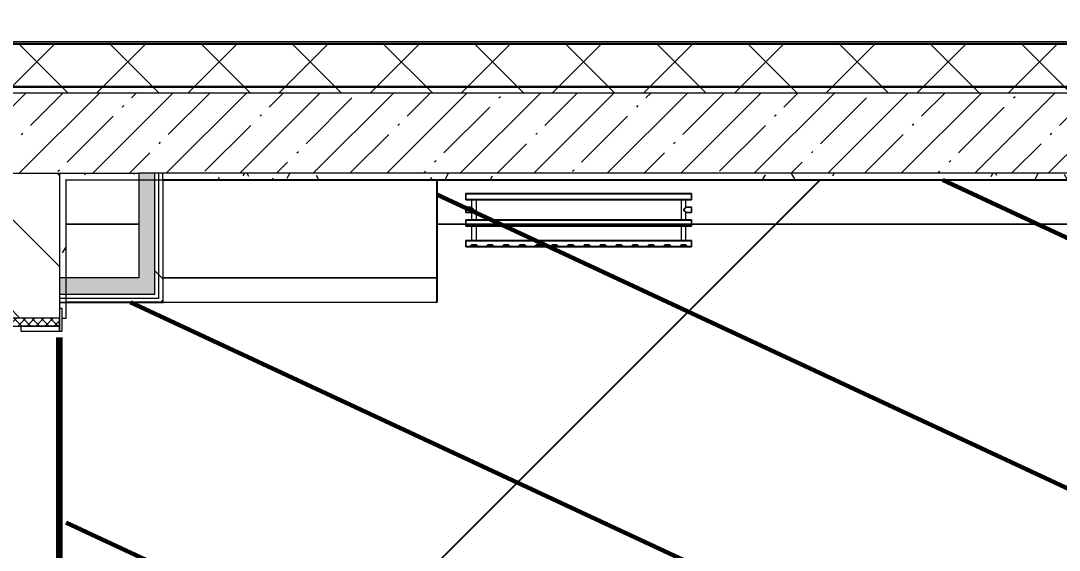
# Model space of a CAD drawing. Header units: millimetres. Extents: x -164500 to 426394, y -23753 to 102118.
# Drawn here: x 270062 to 273285, y 19978 to 21623 of the extents above; entities that cross this region are included whole.
import ezdxf
from ezdxf import colors
from ezdxf.entities.mleader import LeaderData, LeaderLine
from ezdxf.math import Vec2, Vec3

# ---------------------------------------------------------------- set-up
doc = ezdxf.new("R2010")
doc.units = ezdxf.units.MM
for name, color, linetype, lineweight in [('0) шлифовка', 5, 'Continuous', 60), ('284 стык. профилей', 1, 'Continuous', 120), ('5.3) Линолем обрезка', 100, 'Continuous', 30), ('9.1) Рулон', 30, 'Continuous', 30), ('A-DOOR-2', 7, 'Continuous', 5), ('A-FLOR', 7, 'Continuous', 9), ('A-WALL', 7, 'Continuous', 5), ('I-WALL', 7, 'Continuous', 5)]:
    doc.layers.add(name, color=color, linetype=linetype, lineweight=lineweight)
doc.layers.add('3.2.2) Нал-ой пол 4 вып', color=3, linetype='Continuous')
for name, color, linetype, lineweight, true_color in [('A-DOOR-FRAM-1', 7, 'Continuous', 5, 0xc0c0c0), ('A-WALL-1', 9, 'Continuous', 5, 0x808080), ('A-WALL-FNSH-1', 9, 'Continuous', 5, 0x808080), ('M-EQPM-1', 7, 'Continuous', 9, 0xb2b2b2)]:
    doc.layers.add(name, color=color, linetype=linetype, lineweight=lineweight, true_color=true_color)
doc.styles.get("Standard").update_dxf_attribs({"font": 'ГОСТ тип А.ttf'})
doc.styles.add('СПДС', font='ГОСТ тип А.ttf', dxfattribs={"width": 0.9})
doc.dimstyles.new('А3', dxfattribs={"dimtxt": 333, "dimasz": 222, "dimexe": 222, "dimexo": 111, "dimgap": 111, "dimtad": 1, "dimtoh": 1, "dimdec": 0, "dimrnd": 0.0015, "dimzin": 0, "dimdsep": 46, "dimtxsty": 'Standard', "dimblk": 'OBLIQUE', "dimcen": 0, "dimclrd": 7, "dimclre": 7, "dimclrt": 7, "dimadec": 0, "dimazin": 0, "dimtfac": 1, "dimtdec": 0, "dimtofl": 0, "dimtmove": 0, "dimatfit": 3, "dimfxl": 1, "dimtolj": 1, "dimtzin": 0, "dimarcsym": 0})
pattern_1 = [(0, (148772.123, -0.94), (243.84, 60.96), [20.117, -162.763, 20.117, -162.763, -975.36]), (0, (148772.123, -0.94), (243.84, 60.96), [-365.76, 20.117, -345.643, 20.117, -162.763, -426.72]), (0, (148772.123, -0.94), (243.84, 60.96), [-914.4, 20.117, -101.803, 20.117, -284.683]), (120, (148863.563, 29.54), (-174.71291, 180.691634), [20.117, -162.763, 20.117, -162.763, -975.36]), (120, (148863.563, 29.54), (-174.71291, 180.691634), [-365.76, 20.117, -345.643, 20.117, -162.763, -426.72]), (120, (148863.563, 29.54), (-174.71291, 180.691634), [-914.4, 20.117, -101.803, 20.117, -284.683]), (240, (148894.043, 151.46), (-69.12709, -241.651634), [20.117, -162.763, 20.117, -162.763, -975.36]), (240, (148894.043, 151.46), (-69.12709, -241.651634), [-365.76, 20.117, -345.643, 20.117, -162.763, -426.72]), (240, (148894.043, 151.46), (-69.12709, -241.651634), [-914.4, 20.117, -101.803, 20.117, -284.683])]
pattern_2 = [(45, (148772.12, -0.94), (-212.132, 212.132), []), (135, (148772.12, -0.94), (-212.132, -212.132), [])]

# ---------------------------------------------------------------- blocks, each defined once
blk = doc.blocks.new('radiator_prado_classic_z_tip_30_po exemplyaru - Classic Z Тип 30-300-V508-Объем проектирования 2 этажа')
at = {"layer": 'M-EQPM-1'}
for p, q in [((0, 228), (0, 210)), ((700, 228), (0, 228)), ((0, 210), (0, 228)), ((0, 228), (12.5, 228)), ((12.5, 228), (37.5, 228)), ((37.5, 228), (12.5, 228)), ((12.5, 228), (37.5, 228)), ((12.5, 228), (17.5, 223)), ((12.5, 228), (17.5, 223)), ((32.5, 223), (37.5, 228)), ((37.5, 228), (32.5, 223)), ((37.5, 228), (62.5, 228)), ((62.5, 228), (87.5, 228)), ((87.5, 228), (62.5, 228)), ((62.5, 228), (87.5, 228)), ((62.5, 228), (67.5, 223)), ((62.5, 228), (67.5, 223)), ((82.5, 223), (87.5, 228)), ((87.5, 228), (82.5, 223)), ((87.5, 228), (112.5, 228)), ((112.5, 228), (137.5, 228)), ((137.5, 228), (112.5, 228)), ((112.5, 228), (137.5, 228)), ((112.5, 228), (117.5, 223)), ((112.5, 228), (117.5, 223)), ((132.5, 223), (137.5, 228)), ((137.5, 228), (132.5, 223)), ((137.5, 228), (162.5, 228)), ((162.5, 228), (187.5, 228)), ((187.5, 228), (162.5, 228)), ((162.5, 228), (187.5, 228)), ((162.5, 228), (167.5, 223)), ((162.5, 228), (167.5, 223)), ((182.5, 223), (187.5, 228)), ((187.5, 228), (182.5, 223)), ((187.5, 228), (212.5, 228)), ((212.5, 228), (237.5, 228)), ((237.5, 228), (212.5, 228)), ((212.5, 228), (237.5, 228)), ((212.5, 228), (217.5, 223)), ((212.5, 228), (217.5, 223)), ((232.5, 223), (237.5, 228)), ((237.5, 228), (232.5, 223)), ((237.5, 228), (262.5, 228)), ((262.5, 228), (287.5, 228)), ((287.5, 228), (262.5, 228)), ((262.5, 228), (287.5, 228)), ((262.5, 228), (267.5, 223)), ((262.5, 228), (267.5, 223)), ((282.5, 223), (287.5, 228)), ((287.5, 228), (282.5, 223)), ((287.5, 228), (312.5, 228)), ((312.5, 228), (337.5, 228)), ((337.5, 228), (312.5, 228)), ((312.5, 228), (337.5, 228)), ((312.5, 228), (317.5, 223)), ((312.5, 228), (317.5, 223)), ((332.5, 223), (337.5, 228)), ((337.5, 228), (332.5, 223)), ((337.5, 228), (362.5, 228)), ((362.5, 228), (387.5, 228)), ((387.5, 228), (362.5, 228)), ((362.5, 228), (387.5, 228)), ((362.5, 228), (367.5, 223)), ((362.5, 228), (367.5, 223)), ((382.5, 223), (387.5, 228)), ((387.5, 228), (382.5, 223)), ((387.5, 228), (412.5, 228)), ((412.5, 228), (437.5, 228)), ((437.5, 228), (412.5, 228)), ((412.5, 228), (437.5, 228)), ((412.5, 228), (417.5, 223)), ((412.5, 228), (417.5, 223)), ((432.5, 223), (437.5, 228)), ((437.5, 228), (432.5, 223)), ((437.5, 228), (462.5, 228)), ((462.5, 228), (487.5, 228)), ((487.5, 228), (462.5, 228)), ((462.5, 228), (487.5, 228)), ((462.5, 228), (467.5, 223)), ((462.5, 228), (467.5, 223)), ((482.5, 223), (487.5, 228)), ((487.5, 228), (482.5, 223)), ((487.5, 228), (512.5, 228)), ((512.5, 228), (537.5, 228)), ((537.5, 228), (512.5, 228)), ((512.5, 228), (537.5, 228)), ((512.5, 228), (517.5, 223)), ((512.5, 228), (517.5, 223)), ((532.5, 223), (537.5, 228)), ((537.5, 228), (532.5, 223)), ((537.5, 228), (562.5, 228)), ((562.5, 228), (587.5, 228)), ((587.5, 228), (562.5, 228)), ((562.5, 228), (587.5, 228)), ((562.5, 228), (567.5, 223)), ((562.5, 228), (567.5, 223)), ((582.5, 223), (587.5, 228)), ((587.5, 228), (582.5, 223)), ((587.5, 228), (612.5, 228)), ((612.5, 228), (637.5, 228)), ((637.5, 228), (612.5, 228)), ((612.5, 228), (637.5, 228)), ((612.5, 228), (617.5, 223)), ((612.5, 228), (617.5, 223)), ((632.5, 223), (637.5, 228)), ((637.5, 228), (632.5, 223)), ((637.5, 228), (662.5, 228)), ((662.5, 228), (687.5, 228)), ((687.5, 228), (662.5, 228)), ((662.5, 228), (687.5, 228)), ((662.5, 228), (667.5, 223)), ((662.5, 228), (667.5, 223)), ((682.5, 223), (687.5, 228)), ((687.5, 228), (682.5, 223)), ((687.5, 228), (700, 228)), ((700, 210), (700, 228)), ((700, 228), (700, 210)), ((0, 210), (700, 210)), ((17.8, 210), (0, 210)), ((32.5, 223), (17.5, 223)), ((17.5, 223), (32.5, 223)), ((17.5, 210), (17.5, 164)), ((17.5, 210), (17.5, 164)), ((17.8, 210), (17.5, 210)), ((17.5, 210), (17.8, 210)), ((17.8, 210), (17.5, 210)), ((17.5, 210), (32.5, 210)), ((32.2, 210), (17.8, 210)), ((17.8, 210), (26.9, 210)), ((18.5, 210), (17.8, 210)), ((19.7, 210), (18.5, 210)), ((23.1, 210), (19.7, 210)), ((26.9, 210), (23.1, 210)), ((26.9, 210), (28.7, 210)), ((28.7, 210), (26.9, 210)), ((28.7, 210), (30.3, 210)), ((31.5, 210), (28.7, 210)), ((30.3, 210), (32.2, 210)), ((32.2, 210), (31.5, 210)), ((32.5, 210), (32.2, 210)), ((32.2, 210), (32.5, 210)), ((32.5, 210), (32.2, 210)), ((32.5, 164), (32.5, 210)), ((32.5, 164), (32.5, 210)), ((667.8, 210), (33.2, 210)), ((82.5, 223), (67.5, 223)), ((67.5, 223), (82.5, 223)), ((132.5, 223), (117.5, 223)), ((117.5, 223), (132.5, 223)), ((182.5, 223), (167.5, 223)), ((167.5, 223), (182.5, 223)), ((232.5, 223), (217.5, 223)), ((217.5, 223), (232.5, 223)), ((282.5, 223), (267.5, 223)), ((267.5, 223), (282.5, 223)), ((332.5, 223), (317.5, 223)), ((317.5, 223), (332.5, 223)), ((382.5, 223), (367.5, 223)), ((367.5, 223), (382.5, 223)), ((432.5, 223), (417.5, 223)), ((417.5, 223), (432.5, 223)), ((482.5, 223), (467.5, 223)), ((467.5, 223), (482.5, 223)), ((532.5, 223), (517.5, 223)), ((517.5, 223), (532.5, 223)), ((582.5, 223), (567.5, 223)), ((567.5, 223), (582.5, 223)), ((632.5, 223), (617.5, 223)), ((617.5, 223), (632.5, 223)), ((682.5, 223), (667.5, 223)), ((667.5, 223), (682.5, 223)), ((667.5, 210), (667.5, 164)), ((667.5, 210), (667.5, 164)), ((667.8, 210), (667.5, 210)), ((667.5, 210), (682.5, 210)), ((667.8, 210), (667.5, 210)), ((667.5, 210), (667.8, 210)), ((669.7, 210), (667.8, 210)), ((673.1, 210), (667.8, 210)), ((667.8, 210), (668.5, 210)), ((668.5, 210), (673.1, 210)), ((671.2, 210), (669.7, 210)), ((673.1, 210), (671.2, 210)), ((675, 210), (673.1, 210)), ((675, 210), (673.1, 210)), ((673.1, 210), (675, 210)), ((678.7, 210), (675, 210)), ((676.9, 210), (675, 210)), ((675, 210), (676.9, 210)), ((678.7, 210), (676.9, 210)), ((676.9, 210), (682.2, 210)), ((682.2, 210), (678.7, 210)), ((680.3, 210), (678.7, 210)), ((681.5, 210), (680.3, 210)), ((682.2, 210), (681.5, 210)), ((682.5, 210), (682.2, 210)), ((682.5, 210), (682.2, 210)), ((682.2, 210), (682.5, 210)), ((700, 210), (682.2, 210)), ((682.5, 164), (682.5, 210)), ((682.5, 164), (682.5, 210)), ((700, 164), (0, 164)), ((0, 164), (0, 146)), ((0, 146), (0, 164)), ((0, 164), (17.8, 164)), ((17.8, 164), (17.5, 164)), ((17.5, 164), (17.8, 164)), ((17.8, 164), (17.5, 164)), ((17.5, 164), (32.5, 164)), ((26.9, 164), (17.8, 164)), ((17.8, 164), (21.2, 164)), ((19.7, 164), (17.8, 164)), ((26.9, 164), (19.7, 164)), ((21.2, 164), (26.9, 164)), ((28.7, 164), (26.9, 164)), ((26.9, 164), (30.3, 164)), ((28.7, 164), (26.9, 164)), ((31.5, 164), (28.7, 164)), ((30.3, 164), (28.7, 164)), ((30.3, 164), (32.2, 164)), ((31.5, 164), (30.3, 164)), ((32.2, 164), (31.5, 164)), ((32.2, 164), (31.5, 164)), ((32.5, 164), (32.2, 164)), ((32.2, 164), (32.5, 164)), ((32.5, 164), (32.2, 164)), ((33.2, 164), (667.8, 164)), ((667.8, 164), (667.5, 164)), ((667.5, 164), (682.5, 164)), ((667.8, 164), (667.5, 164)), ((667.5, 164), (667.8, 164)), ((675, 164), (667.8, 164)), ((673.1, 164), (667.8, 164)), ((667.8, 164), (668.5, 164)), ((668.5, 164), (671.2, 164)), ((671.2, 164), (675, 164)), ((678.7, 164), (673.1, 164)), ((676.9, 164), (675, 164)), ((675, 164), (678.7, 164)), ((678.7, 164), (676.9, 164)), ((680.3, 164), (678.7, 164)), ((682.2, 164), (678.7, 164)), ((678.7, 164), (682.2, 164)), ((681.5, 164), (680.3, 164)), ((682.2, 164), (681.5, 164)), ((682.5, 164), (682.2, 164)), ((682.5, 164), (682.2, 164)), ((682.2, 164), (682.5, 164)), ((682.2, 164), (700, 164)), ((700, 146), (700, 164)), ((700, 164), (700, 146)), ((0, 146), (700, 146)), ((18.5, 146), (0, 146)), ((17.5, 146), (17.5, 121.5)), ((17.5, 146), (17.5, 121.5)), ((17.5, 146), (18.5, 146)), ((18.5, 146), (17.5, 146)), ((17.5, 146), (18.5, 146)), ((32.5, 146), (17.5, 146)), ((18.5, 146), (19.7, 146)), ((23.1, 146), (18.5, 146)), ((18.5, 146), (19.7, 146)), ((19.7, 146), (31.5, 146)), ((19.7, 146), (21.2, 146)), ((21.2, 146), (23.1, 146)), ((25, 146), (23.1, 146)), ((23.1, 146), (25, 146)), ((31.5, 146), (25, 146)), ((25, 146), (28.7, 146)), ((28.7, 146), (32.2, 146)), ((31.5, 146), (32.2, 146)), ((32.2, 146), (31.5, 146)), ((32.2, 146), (32.5, 146)), ((32.5, 146), (32.2, 146)), ((32.2, 146), (32.5, 146)), ((32.5, 82), (32.5, 146)), ((32.5, 82), (32.5, 146)), ((667.8, 146), (33.2, 146)), ((667.5, 146), (667.5, 82)), ((667.5, 146), (667.5, 82)), ((667.5, 146), (667.8, 146)), ((682.5, 146), (667.5, 146)), ((667.5, 146), (667.8, 146)), ((667.8, 146), (667.5, 146)), ((667.8, 146), (668.5, 146)), ((667.8, 146), (681.5, 146)), ((669.7, 146), (667.8, 146)), ((668.5, 146), (669.7, 146)), ((669.7, 146), (671.2, 146)), ((675, 146), (669.7, 146)), ((671.2, 146), (673.1, 146)), ((673.1, 146), (675, 146)), ((675, 146), (676.9, 146)), ((676.9, 146), (675, 146)), ((676.9, 146), (678.7, 146)), ((678.7, 146), (676.9, 146)), ((678.7, 146), (680.3, 146)), ((681.5, 146), (678.7, 146)), ((680.3, 146), (681.5, 146)), ((681.5, 146), (682.5, 146)), ((681.5, 146), (682.5, 146)), ((682.5, 146), (681.5, 146)), ((700, 146), (681.5, 146)), ((682.5, 121.5), (682.5, 146)), ((682.5, 121.5), (682.5, 146)), ((17.5, 121.5), (0, 121.5)), ((17.5, 121.5), (0, 121.5)), ((0, 121.5), (0, 120.5)), ((0, 106.5), (0, 121.5)), ((0, 120.5), (0, 107.5)), ((0, 120.5), (0, 119.3)), ((0, 114), (0, 120.5)), ((0, 120.5), (0, 120.5)), ((0, 119.3), (0, 117.8)), ((0, 117.8), (0, 114)), ((0, 114), (0, 110.3)), ((0, 107.5), (0, 114)), ((0, 110.3), (0, 108.7)), ((0, 108.7), (0, 107.5)), ((0, 107.5), (0, 106.5)), ((0, 107.5), (0, 107.5)), ((0, 106.5), (17.5, 106.5)), ((0, 106.5), (17.5, 106.5)), ((17.5, 106.5), (17.5, 82)), ((17.5, 106.5), (17.5, 82)), ((700, 121.5), (682.5, 121.5)), ((700, 121.5), (682.5, 121.5)), ((682.5, 82), (682.5, 106.5)), ((682.5, 106.5), (700, 106.5)), ((682.5, 82), (682.5, 106.5)), ((682.5, 106.5), (700, 106.5)), ((700, 121.5), (700, 106.5)), ((700, 120.5), (700, 121.5)), ((700, 121.5), (700, 120.5)), ((700, 120.5), (700, 121.5)), ((700, 107.5), (700, 120.5)), ((700, 120.5), (700, 107.5)), ((700, 107.5), (700, 120.5)), ((700, 106.5), (700, 107.5)), ((700, 107.5), (700, 106.5)), ((700, 106.5), (700, 107.5)), ((700, 82), (0, 82)), ((0, 82), (0, 64)), ((0, 64), (0, 82)), ((0, 82), (18.5, 82)), ((18.5, 82), (17.5, 82)), ((17.5, 82), (18.5, 82)), ((18.5, 82), (17.5, 82)), ((17.5, 82), (32.5, 82)), ((19.7, 82), (18.5, 82)), ((18.5, 82), (21.2, 82)), ((19.7, 82), (18.5, 82)), ((21.2, 82), (19.7, 82)), ((21.2, 82), (19.7, 82)), ((30.3, 82), (21.2, 82)), ((21.2, 82), (25, 82)), ((23.1, 82), (21.2, 82)), ((32.2, 82), (23.1, 82)), ((25, 82), (26.9, 82)), ((26.9, 82), (32.2, 82)), ((31.5, 82), (30.3, 82)), ((32.2, 82), (31.5, 82)), ((32.5, 82), (32.2, 82)), ((32.2, 82), (32.5, 82)), ((32.5, 82), (32.2, 82)), ((33.2, 82), (667.8, 82)), ((667.8, 82), (667.5, 82)), ((667.5, 82), (682.5, 82)), ((667.8, 82), (667.5, 82)), ((667.5, 82), (667.8, 82)), ((668.5, 82), (667.8, 82)), ((671.2, 82), (667.8, 82)), ((667.8, 82), (668.5, 82)), ((673.1, 82), (668.5, 82)), ((668.5, 82), (669.7, 82)), ((669.7, 82), (681.5, 82)), ((676.9, 82), (671.2, 82)), ((675, 82), (673.1, 82)), ((681.5, 82), (675, 82)), ((678.7, 82), (676.9, 82)), ((681.5, 82), (678.7, 82)), ((682.5, 82), (681.5, 82)), ((682.5, 82), (681.5, 82)), ((681.5, 82), (682.5, 82)), ((681.5, 82), (700, 82)), ((700, 64), (700, 82)), ((700, 82), (700, 64)), ((700, 64), (0, 64)), ((0, 64), (700, 64))]:
    blk.add_line(p, q, dxfattribs=at)
for points, knots in [([(18.5, 120.5), (18.4, 120.6), (18.3, 120.7), (18.1, 120.9), (17.9, 121.1), (17.8, 121.2), (17.7, 121.3), (17.5, 121.5), (17.5, 121.5), (17.5, 121.5)], [0.7142857, 0.7142857, 0.7142857, 0.7142857, 0.75, 0.7857143, 0.8214286, 0.8571429, 0.8928571, 0.9285714, 1, 1, 1, 1]), ([(17.5, 121.5), (17.5, 121.5), (17.5, 121.5), (17.7, 121.3), (17.8, 121.2), (17.9, 121.1), (18.1, 120.9), (18.3, 120.7), (18.4, 120.6), (18.5, 120.5)], [0, 0, 0, 0, 0.0714286, 0.1071429, 0.1428571, 0.1785714, 0.2142857, 0.25, 0.2857143, 0.2857143, 0.2857143, 0.2857143]), ([(17.5, 121.5), (17.5, 121.5), (17.5, 121.5), (17.7, 121.3), (17.8, 121.2), (17.9, 121.1), (18.1, 120.9), (18.3, 120.7), (18.4, 120.6), (18.5, 120.5)], [0, 0, 0, 0, 0.0714286, 0.1071429, 0.1428571, 0.1785714, 0.2142857, 0.25, 0.2857143, 0.2857143, 0.2857143, 0.2857143]), ([(25, 114), (24.5, 114.5), (23.6, 115.4), (22.4, 116.6), (21.6, 117.4), (21.1, 117.9), (20.8, 118.2), (20.5, 118.5), (20.2, 118.8), (19.8, 119.1), (19.6, 119.4), (19.3, 119.7), (19, 120), (18.7, 120.3), (18.5, 120.5), (18.3, 120.7), (18.1, 120.9), (17.9, 121.1), (17.8, 121.2), (17.7, 121.3), (17.5, 121.5), (17.5, 121.5), (17.5, 121.5)], [0, 0, 0, 0, 0.142857, 0.285714, 0.357143, 0.392857, 0.428571, 0.464286, 0.5, 0.535714, 0.571429, 0.607143, 0.642857, 0.678571, 0.714286, 0.75, 0.785714, 0.821429, 0.857143, 0.892857, 0.928571, 1, 1, 1, 1]), ([(17.5, 106.5), (17.5, 106.5), (17.5, 106.5), (17.7, 106.7), (17.8, 106.8), (17.9, 106.9), (18.1, 107.1), (18.3, 107.3), (18.5, 107.5), (18.7, 107.7), (19, 108), (19.3, 108.3), (19.6, 108.6), (19.8, 108.9), (20.3, 109.3), (20.7, 109.7), (21.1, 110.1), (21.6, 110.6), (22.4, 111.4), (23.6, 112.6), (24.5, 113.5), (25, 114)], [0, 0, 0, 0, 0.071429, 0.107143, 0.142857, 0.178571, 0.214286, 0.25, 0.285714, 0.321429, 0.357143, 0.392857, 0.428571, 0.464286, 0.5, 0.571429, 0.607143, 0.642857, 0.714286, 0.857143, 1, 1, 1, 1]), ([(17.5, 106.5), (17.5, 106.5), (17.5, 106.5), (17.7, 106.7), (17.8, 106.8), (17.9, 106.9), (18.1, 107.1), (18.3, 107.3), (18.4, 107.4), (18.5, 107.5)], [0, 0, 0, 0, 0.0714286, 0.1071429, 0.1428571, 0.1785714, 0.2142857, 0.25, 0.2857143, 0.2857143, 0.2857143, 0.2857143]), ([(18.5, 107.5), (18.4, 107.4), (18.3, 107.3), (18.1, 107.1), (17.9, 106.9), (17.8, 106.8), (17.7, 106.7), (17.5, 106.5), (17.5, 106.5), (17.5, 106.5)], [0.7142857, 0.7142857, 0.7142857, 0.7142857, 0.75, 0.7857143, 0.8214286, 0.8571429, 0.8928571, 0.9285714, 1, 1, 1, 1]), ([(18.5, 107.5), (18.4, 107.4), (18.3, 107.3), (18.1, 107.1), (17.9, 106.9), (17.8, 106.8), (17.7, 106.7), (17.5, 106.5), (17.5, 106.5), (17.5, 106.5)], [0.7142857, 0.7142857, 0.7142857, 0.7142857, 0.75, 0.7857143, 0.8214286, 0.8571429, 0.8928571, 0.9285714, 1, 1, 1, 1]), ([(22.1, 116.9), (21.9, 117.1), (21.6, 117.4), (21.1, 117.9), (20.8, 118.2), (20.5, 118.5), (20.2, 118.8), (19.9, 119.2), (19.7, 119.3), (19.6, 119.4)], [0.2857143, 0.2857143, 0.2857143, 0.2857143, 0.3571429, 0.3928571, 0.4285714, 0.4642857, 0.5, 0.5357143, 0.5714286, 0.5714286, 0.5714286, 0.5714286]), ([(19.6, 119.4), (19.7, 119.3), (19.9, 119.2), (20.3, 118.7), (20.7, 118.3), (21.1, 117.9), (21.6, 117.4), (21.9, 117.1), (22.1, 116.9)], [0.4285714, 0.4285714, 0.4285714, 0.4285714, 0.4642857, 0.5, 0.5714286, 0.6071429, 0.6428571, 0.7142857, 0.7142857, 0.7142857, 0.7142857]), ([(19.6, 119.4), (19.7, 119.3), (19.8, 119.1), (20.3, 118.7), (20.7, 118.3), (21.1, 117.9), (21.6, 117.4), (21.9, 117.1), (22.1, 116.9)], [0.4285714, 0.4285714, 0.4285714, 0.4285714, 0.4642857, 0.5, 0.5714286, 0.6071429, 0.6428571, 0.7142857, 0.7142857, 0.7142857, 0.7142857]), ([(19.6, 108.6), (19.7, 108.7), (19.9, 108.8), (20.3, 109.3), (20.7, 109.7), (21.1, 110.1), (21.6, 110.6), (21.9, 110.9), (22.1, 111.1)], [0.4285714, 0.4285714, 0.4285714, 0.4285714, 0.4642857, 0.5, 0.5714286, 0.6071429, 0.6428571, 0.7142857, 0.7142857, 0.7142857, 0.7142857]), ([(22.1, 111.1), (21.9, 110.9), (21.6, 110.6), (21.1, 110.1), (20.9, 109.9), (20.8, 109.8)], [0.2857143, 0.2857143, 0.2857143, 0.2857143, 0.3571429, 0.3928571, 0.4285714, 0.4285714, 0.4285714, 0.4285714]), ([(22.1, 111.1), (21.9, 110.9), (21.6, 110.6), (21.1, 110.1), (20.9, 109.9), (20.8, 109.8)], [0.2857143, 0.2857143, 0.2857143, 0.2857143, 0.3571429, 0.3928571, 0.4285714, 0.4285714, 0.4285714, 0.4285714]), ([(675, 114), (675.5, 114.5), (676.4, 115.4), (677.6, 116.6), (678.4, 117.4), (678.9, 117.9), (679.2, 118.2), (679.5, 118.5), (679.8, 118.8), (680.1, 119.2), (680.4, 119.4), (680.7, 119.7), (681, 120), (681.3, 120.3), (681.5, 120.5), (681.7, 120.7), (681.9, 120.9), (682.1, 121.1), (682.2, 121.2), (682.3, 121.3), (682.5, 121.5), (682.5, 121.5), (682.5, 121.5)], [0, 0, 0, 0, 0.142857, 0.285714, 0.357143, 0.392857, 0.428571, 0.464286, 0.5, 0.535714, 0.571429, 0.607143, 0.642857, 0.678571, 0.714286, 0.75, 0.785714, 0.821429, 0.857143, 0.892857, 0.928571, 1, 1, 1, 1]), ([(682.5, 106.5), (682.5, 106.5), (682.5, 106.5), (682.3, 106.7), (682.2, 106.8), (682.1, 106.9), (681.9, 107.1), (681.7, 107.3), (681.5, 107.5), (681.3, 107.7), (681, 108), (680.7, 108.3), (680.4, 108.6), (680.1, 108.8), (679.7, 109.3), (679.3, 109.7), (678.9, 110.1), (678.4, 110.6), (677.6, 111.4), (676.4, 112.6), (675.5, 113.5), (675, 114)], [0, 0, 0, 0, 0.071429, 0.107143, 0.142857, 0.178571, 0.214286, 0.25, 0.285714, 0.321429, 0.357143, 0.392857, 0.428571, 0.464286, 0.5, 0.571429, 0.607143, 0.642857, 0.714286, 0.857143, 1, 1, 1, 1]), ([(680.4, 119.4), (680.3, 119.3), (680.1, 119.2), (679.7, 118.7), (679.3, 118.3), (678.9, 117.9), (678.4, 117.4), (678.1, 117.1), (677.9, 116.9)], [0.4285714, 0.4285714, 0.4285714, 0.4285714, 0.4642857, 0.5, 0.5714286, 0.6071429, 0.6428571, 0.7142857, 0.7142857, 0.7142857, 0.7142857]), ([(677.9, 116.9), (678.1, 117.1), (678.4, 117.4), (678.9, 117.9), (679.2, 118.2), (679.5, 118.5), (679.8, 118.8), (680.1, 119.2), (680.3, 119.3), (680.4, 119.4)], [0.2857143, 0.2857143, 0.2857143, 0.2857143, 0.3571429, 0.3928571, 0.4285714, 0.4642857, 0.5, 0.5357143, 0.5714286, 0.5714286, 0.5714286, 0.5714286]), ([(679.2, 118.2), (679.1, 118.1), (678.9, 117.9), (678.4, 117.4), (678.1, 117.1), (677.9, 116.9)], [0.5714286, 0.5714286, 0.5714286, 0.5714286, 0.6071429, 0.6428571, 0.7142857, 0.7142857, 0.7142857, 0.7142857]), ([(677.9, 111.1), (678.1, 110.9), (678.4, 110.6), (678.9, 110.1), (679.2, 109.8), (679.5, 109.5), (679.8, 109.2), (680.1, 108.8), (680.3, 108.7), (680.4, 108.6)], [0.2857143, 0.2857143, 0.2857143, 0.2857143, 0.3571429, 0.3928571, 0.4285714, 0.4642857, 0.5, 0.5357143, 0.5714286, 0.5714286, 0.5714286, 0.5714286]), ([(677.9, 111.1), (678.1, 110.9), (678.4, 110.6), (678.9, 110.1), (679.2, 109.8), (679.5, 109.5), (679.8, 109.2), (680.1, 108.8), (680.3, 108.7), (680.4, 108.6)], [0.2857143, 0.2857143, 0.2857143, 0.2857143, 0.3571429, 0.3928571, 0.4285714, 0.4642857, 0.5, 0.5357143, 0.5714286, 0.5714286, 0.5714286, 0.5714286]), ([(679.2, 109.8), (679.1, 109.9), (678.9, 110.1), (678.4, 110.6), (678.1, 110.9), (677.9, 111.1)], [0.5714286, 0.5714286, 0.5714286, 0.5714286, 0.6071429, 0.6428571, 0.7142857, 0.7142857, 0.7142857, 0.7142857]), ([(680.4, 119.4), (680.3, 119.3), (680.1, 119.2), (679.7, 118.7), (679.4, 118.4), (679.2, 118.2)], [0.4285714, 0.4285714, 0.4285714, 0.4285714, 0.4642857, 0.5, 0.5714286, 0.5714286, 0.5714286, 0.5714286]), ([(680.4, 108.6), (680.3, 108.7), (680.1, 108.8), (679.7, 109.3), (679.4, 109.6), (679.2, 109.8)], [0.4285714, 0.4285714, 0.4285714, 0.4285714, 0.4642857, 0.5, 0.5714286, 0.5714286, 0.5714286, 0.5714286]), ([(682.5, 121.5), (682.5, 121.5), (682.5, 121.5), (682.3, 121.3), (682.2, 121.2), (682.1, 121.1), (681.9, 120.9), (681.7, 120.7), (681.6, 120.6), (681.5, 120.5)], [0, 0, 0, 0, 0.0714286, 0.1071429, 0.1428571, 0.1785714, 0.2142857, 0.25, 0.2857143, 0.2857143, 0.2857143, 0.2857143]), ([(682.5, 121.5), (682.5, 121.5), (682.5, 121.5), (682.3, 121.3), (682.2, 121.2), (682.1, 121.1), (681.9, 120.9), (681.7, 120.7), (681.6, 120.6), (681.5, 120.5)], [0, 0, 0, 0, 0.0714286, 0.1071429, 0.1428571, 0.1785714, 0.2142857, 0.25, 0.2857143, 0.2857143, 0.2857143, 0.2857143]), ([(681.5, 120.5), (681.6, 120.6), (681.7, 120.7), (681.9, 120.9), (682.1, 121.1), (682.2, 121.2), (682.3, 121.3), (682.5, 121.5), (682.5, 121.5), (682.5, 121.5)], [0.7142857, 0.7142857, 0.7142857, 0.7142857, 0.75, 0.7857143, 0.8214286, 0.8571429, 0.8928571, 0.9285714, 1, 1, 1, 1]), ([(681.5, 107.5), (681.6, 107.4), (681.7, 107.3), (681.9, 107.1), (682.1, 106.9), (682.2, 106.8), (682.3, 106.7), (682.5, 106.5), (682.5, 106.5), (682.5, 106.5)], [0.7142857, 0.7142857, 0.7142857, 0.7142857, 0.75, 0.7857143, 0.8214286, 0.8571429, 0.8928571, 0.9285714, 1, 1, 1, 1]), ([(681.5, 107.5), (681.6, 107.4), (681.7, 107.3), (681.9, 107.1), (682.1, 106.9), (682.2, 106.8), (682.3, 106.7), (682.5, 106.5), (682.5, 106.5), (682.5, 106.5)], [0.7142857, 0.7142857, 0.7142857, 0.7142857, 0.75, 0.7857143, 0.8214286, 0.8571429, 0.8928571, 0.9285714, 1, 1, 1, 1]), ([(682.5, 106.5), (682.5, 106.5), (682.5, 106.5), (682.3, 106.7), (682.2, 106.8), (682.1, 106.9), (681.9, 107.1), (681.7, 107.3), (681.6, 107.4), (681.5, 107.5)], [0, 0, 0, 0, 0.0714286, 0.1071429, 0.1428571, 0.1785714, 0.2142857, 0.25, 0.2857143, 0.2857143, 0.2857143, 0.2857143])]:
    blk.add_open_spline(points, degree=3, knots=knots, dxfattribs=at)
for points in [[(19.6, 119.4), (19.5, 119.5), (19.3, 119.7), (19, 120), (18.7, 120.3), (18.6, 120.4), (18.5, 120.5)], [(18.5, 120.5), (18.6, 120.4), (18.7, 120.3), (19, 120), (19.3, 119.7), (19.5, 119.5), (19.6, 119.4)], [(18.5, 120.5), (18.6, 120.4), (18.7, 120.3), (19, 120), (19.3, 119.7), (19.5, 119.5), (19.6, 119.4)], [(18.5, 107.5), (18.6, 107.6), (18.7, 107.7), (19, 108), (19.3, 108.3), (19.5, 108.5), (19.6, 108.6)], [(19.6, 108.6), (19.5, 108.5), (19.3, 108.3), (19, 108), (18.7, 107.7), (18.6, 107.6), (18.5, 107.5)], [(19.6, 108.6), (19.5, 108.5), (19.3, 108.3), (19, 108), (18.7, 107.7), (18.6, 107.6), (18.5, 107.5)], [(20.8, 109.8), (20.7, 109.7), (20.5, 109.5), (20.2, 109.2), (19.9, 108.8), (19.7, 108.7), (19.6, 108.6)], [(20.8, 109.8), (20.7, 109.7), (20.5, 109.5), (20.2, 109.2), (19.8, 108.9), (19.7, 108.7), (19.6, 108.6)], [(25, 114), (24.5, 114.5), (23.6, 115.4), (22.6, 116.4), (22.1, 116.9)], [(22.1, 116.9), (22.6, 116.4), (23.6, 115.4), (24.5, 114.5), (25, 114)], [(22.1, 116.9), (22.6, 116.4), (23.6, 115.4), (24.5, 114.5), (25, 114)], [(22.1, 111.1), (22.6, 111.6), (23.6, 112.6), (24.5, 113.5), (25, 114)], [(25, 114), (24.5, 113.5), (23.6, 112.6), (22.6, 111.6), (22.1, 111.1)], [(25, 114), (24.5, 113.5), (23.6, 112.6), (22.6, 111.6), (22.1, 111.1)], [(677.9, 116.9), (677.4, 116.4), (676.4, 115.4), (675.5, 114.5), (675, 114)], [(675, 114), (675.5, 114.5), (676.4, 115.4), (677.4, 116.4), (677.9, 116.9)], [(676.4, 115.4), (676, 115), (675.5, 114.5), (675, 114)], [(675, 114), (675.5, 113.5), (676.4, 112.6), (677.4, 111.6), (677.9, 111.1)], [(675, 114), (675.5, 113.5), (676.4, 112.6), (677.4, 111.6), (677.9, 111.1)], [(677.9, 111.1), (677.4, 111.6), (676.4, 112.6), (675.5, 113.5), (675, 114)], [(677.9, 116.9), (677.4, 116.4), (676.9, 115.9), (676.4, 115.4)], [(681.5, 120.5), (681.4, 120.4), (681.3, 120.3), (681, 120), (680.7, 119.7), (680.5, 119.5), (680.4, 119.4)], [(681.5, 120.5), (681.4, 120.4), (681.3, 120.3), (681, 120), (680.7, 119.7), (680.5, 119.5), (680.4, 119.4)], [(680.4, 119.4), (680.5, 119.5), (680.7, 119.7), (681, 120), (681.3, 120.3), (681.4, 120.4), (681.5, 120.5)], [(680.4, 108.6), (680.5, 108.5), (680.7, 108.3), (681, 108), (681.3, 107.7), (681.4, 107.6), (681.5, 107.5)], [(680.4, 108.6), (680.5, 108.5), (680.7, 108.3), (681, 108), (681.3, 107.7), (681.4, 107.6), (681.5, 107.5)], [(681.5, 107.5), (681.4, 107.6), (681.3, 107.7), (681, 108), (680.7, 108.3), (680.5, 108.5), (680.4, 108.6)]]:
    blk.add_open_spline(points, degree=3, dxfattribs=at)
blk = doc.blocks.new('Зашивка приборов отопления44 - Зашивка приборов отопления-33398827-Объем проектирования 2 этажа')
at = {"layer": 'A-WALL'}
for p, q in [((122140.8, 18669.6), (122140.8, 18974.6)), ((121290.8, 18669.6), (122140.8, 18669.6)), ((122141.3, 18669.6), (121290.8, 18669.6)), ((122141.3, 18594.6), (122141.3, 18669.6)), ((121290.8, 18594.6), (122141.3, 18594.6))]:
    blk.add_line(p, q, dxfattribs=at)
blk = doc.blocks.new('_Oblique')
at = {"color": 0, "linetype": 'ByBlock', "lineweight": -2}
blk.add_line((-0.5, -0.5), (0.5, 0.5), dxfattribs=at)
blk = doc.blocks.new('*D1713')
at = {"layer": '5.3) Линолем обрезка', "color": 7, "lineweight": -2, "transparency": 16777216}
for p, q in [((259843.1, 21239.1), (259843.1, 22503.2)), ((269955.1, 21239.1), (269955.1, 22503.2)), ((259843.1, 22281.2), (269955.1, 22281.2))]:
    blk.add_line(p, q, dxfattribs=at)
at = {"layer": 'Defpoints', "color": 0, "transparency": 16777216}
for p in [(269955.1, 22281.2), (259843.1, 21128.1), (269955.1, 21128.1)]:
    blk.add_point(p, dxfattribs=at)
at = {"layer": '5.3) Линолем обрезка', "color": 7, "lineweight": -2, "transparency": 16777216, "xscale": 222, "yscale": 222, "zscale": 222, "rotation": 180}
blk.add_blockref('_Oblique', (259843.1, 22281.2), dxfattribs=at)
at = {"layer": '5.3) Линолем обрезка', "color": 7, "lineweight": -2, "transparency": 16777216, "xscale": 222, "yscale": 222, "zscale": 222}
blk.add_blockref('_Oblique', (269955.1, 22281.2), dxfattribs=at)
at = {"layer": '5.3) Линолем обрезка', "color": 7, "transparency": 16777216, "insert": (264899.1, 22558.7), "char_height": 333, "attachment_point": 5}
blk.add_mtext('\\A1;10112', dxfattribs=at)

msp = doc.modelspace()

# ---------------------------------------------------------------- hatches: boundary and pattern name
at = {"layer": '0) шлифовка', "true_color": 0x2776bb}
h = msp.add_hatch(dxfattribs=at)
h.set_pattern_fill('ANSI31', color=152, scale=222, angle=110)
h.set_pattern_definition([(155, (205553.1, 26879), (-297.8825, -638.811), [])])
h.paths.add_polyline_path([(273581.123, 21129), (271354.611, 21129), (271354.611, 20749.5), (271354.611, 20749), (270504.123, 20749), (270203.123, 20749), (270203.123, 20700), (270203.123, 19121), (273581.123, 19121)])
at = {"layer": '3.2.2) Нал-ой пол 4 вып'}
h = msp.add_hatch(dxfattribs=at)
h.set_pattern_fill('ANSI31', color=256, scale=600)
h.set_pattern_definition([(45, (205553.1, 26879), (-1347.04, 1347.04), [])])
h.paths.add_polyline_path([(273581.123, 21129), (271354.611, 21129), (271354.611, 20749.5), (271354.611, 20749), (270504.123, 20749), (270203.123, 20749), (270203.123, 20700), (270203.123, 19121), (273581.123, 19121)])
at = {"layer": 'A-DOOR-2'}
h = msp.add_hatch(dxfattribs=at)
h.set_pattern_fill('FP_33', color=256, angle=90, style=0, pattern_type=2)
h.set_pattern_definition([(225, (269917.438, 22037.97), (14.14214, -14.14214), []), (315, (269917.438, 22037.97), (14.14214, 14.14214), [])])
h.paths.add_polyline_path([(269982.123, 20674.059), (270182.123, 20674.059), (270182.123, 20699.059), (269982.123, 20699.059)])
at = {"layer": 'A-WALL'}
h = msp.add_hatch(dxfattribs=at)
h.set_pattern_fill('FP_24', color=256, style=0, pattern_type=2)
h.set_pattern_definition([(45, (148772.12, -0.94), (-141.42136, 141.42136), []), (135, (148772.12, -0.94), (-141.42136, -141.42136), [])])
h.paths.add_polyline_path([(259122.123, 21399.059), (260022.123, 21399.059), (260022.123, 21549.059), (258722.572, 21549.059), (258722.572, 21399.059)])
h.paths.add_polyline_path([(254322.34, 21399.059), (255622.572, 21399.059), (255622.572, 21549.059), (254322.34, 21549.059)])
h.paths.add_polyline_path([(257822.572, 21399.059), (257822.572, 21549.059), (256522.572, 21549.059), (256522.572, 21399.059), (257294.361, 21399.059)])
h.paths.add_polyline_path([(252022.34, 21399.059), (252022.34, 21549.059), (250822.123, 21549.059), (250822.123, 21399.059)])
h.paths.add_polyline_path([(249847.123, 21399.059), (249922.123, 21399.059), (249922.123, 21549.059), (245382.123, 21549.059), (245382.123, 21399.059), (249637.123, 21399.059)])
h.paths.add_polyline_path([(242082.123, 21399.059), (242082.123, 21549.059), (241832.123, 21549.059), (241832.123, 21399.059)])
h.paths.add_polyline_path([(266689.908, 21399.059), (268022.34, 21399.059), (268022.34, 21549.059), (266672.572, 21549.059), (266672.572, 21399.059)])
h.paths.add_polyline_path([(264521.705, 21399.059), (265772.572, 21399.059), (265772.572, 21549.059), (264372.572, 21549.059), (264372.572, 21399.059)])
h.paths.add_polyline_path([(260922.123, 21399.059), (262072.572, 21399.059), (262072.572, 21549.059), (260922.123, 21549.059)])
h.paths.add_polyline_path([(273602.123, 21399.059), (274002.123, 21399.059), (274002.123, 21549.059), (268922.34, 21549.059), (268922.34, 21399.059), (272471.783, 21399.059)])
at = {"layer": 'I-WALL'}
h = msp.add_hatch(dxfattribs=at)
h.set_pattern_fill('FP_1', color=256, style=0, pattern_type=2)
h.set_pattern_definition([(45, (148772.12, -0.94), (-114.04925, 114.04925), []), (45, (148886.17, -0.94), (-114.04925, 114.04925), [201.612, -40.322, 6.706, -33.617])])
h.paths.add_polyline_path([(273602.123, 21149.059), (273602.123, 21399.059), (269982.123, 21399.059), (269982.123, 21149.059), (273582.123, 21149.059)])
h = msp.add_hatch(dxfattribs=at)
h.set_pattern_fill('FP_23', color=256, style=0, pattern_type=2)
h.set_pattern_definition([(135, (148772.12, -0.94), (-141.42136, -141.42136), [])])
h.paths.add_polyline_path([(270182.123, 19099.059), (270182.123, 19749.059), (269982.123, 19749.059), (269982.123, 19099.059)])
h.paths.add_polyline_path([(269982.123, 20699.059), (270182.123, 20699.059), (270182.123, 21149.059), (269982.123, 21149.059), (269982.123, 20722.048)])
h = msp.add_hatch(dxfattribs=at)
h.set_pattern_fill('FP_191', color=256, style=0, pattern_type=2)
h.set_pattern_definition(pattern_1)
h.paths.add_polyline_path([(270202.123, 21129.059), (270428.123, 21129.059), (270428.123, 21149.059), (270182.123, 21149.059), (270182.123, 21129.059), (270198.123, 21129.059)])
h.paths.add_polyline_path([(270478.123, 21129.059), (270498.949, 21129.059), (270478.123, 21134.939)])
h.paths.add_polyline_path([(273397.819, 21129.059), (273582.123, 21129.059), (273582.123, 21149.059), (270503.123, 21149.059), (270504.123, 21129.059), (272471.783, 21129.059)])
h.paths.add_polyline_path([(270502.528, 21129.059), (270503.123, 21129.059), (270499.878, 21133.51)])
for points in [[(270428.123, 20774.059), (270478.123, 20774.059), (270478.123, 21149.059), (270428.123, 21149.059), (270428.123, 20785.273)], [(270303.58, 20774.059), (270428.123, 20774.059), (270428.123, 20824.059), (270182.123, 20824.059), (270182.123, 20774.059), (270263.771, 20774.059)]]:
    msp.add_hatch(color=256, dxfattribs=at).paths.add_polyline_path(points)
h = msp.add_hatch(dxfattribs=at)
h.set_pattern_fill('FP_192', color=256, style=0, pattern_type=2)
h.set_pattern_definition(pattern_2)
h.paths.add_polyline_path([(270478.123, 20761.559), (270490.623, 20761.559), (270489.957, 21129.059), (270478.123, 21129.059), (270478.123, 20774.059)])
h.paths.add_polyline_path([(270490.623, 21131.41), (270490.623, 21149.059), (270478.123, 21147.381), (270478.123, 21134.939), (270490.041, 21131.574)])
h = msp.add_hatch(dxfattribs=at)
h.set_pattern_fill('FP_192', color=256, style=0, pattern_type=2)
h.set_pattern_definition(pattern_2)
h.paths.add_polyline_path([(270490.623, 20749.059), (270503.123, 20749.059), (270502.528, 21129.059), (270490.623, 21148.388), (270490.623, 21131.41), (270490.623, 21129.059), (270490.623, 20761.559)])
h.paths.add_polyline_path([(270503.123, 21129.059), (270503.123, 21149.059), (270491.023, 21148.42), (270498.949, 21135.737)])
h = msp.add_hatch(dxfattribs=at)
h.set_pattern_fill('FP_191', color=256, style=0, pattern_type=2)
h.set_pattern_definition(pattern_1)
h.paths.add_polyline_path([(270182.123, 19119.059), (270202.123, 19120.059), (270202.123, 19749.059), (270190.123, 19749.059), (270190.123, 19719.059), (270182.123, 19719.059), (270182.123, 19217.922)])
h.paths.add_polyline_path([(270190.123, 20699.059), (270202.123, 20699.059), (270202.123, 20774.059), (270182.123, 20774.059), (270183.52, 20729.059), (270190.123, 20729.059), (270190.123, 20723.059)])
h.paths.add_polyline_path([(270187.944, 20824.059), (270202.123, 20824.059), (270202.123, 21128.559), (270182.123, 21129.059), (270182.123, 20824.059)])

# ---------------------------------------------------------------- linework, layer by layer
at = {"layer": '284 стык. профилей'}
msp.add_lwpolyline([(270182.123, 19719.059), (270182.123, 20639.059)], dxfattribs=at)
at = {"layer": '5.3) Линолем обрезка'}
msp.add_lwpolyline([(259843.123, 19418.059), (280343.123, 19418.059), (280343.123, 21418.059), (259843.123, 21418.059)], close=True, dxfattribs=at)
msp.add_lwpolyline([(259843.123, 19418.059), (280343.123, 19418.059), (280343.123, 21418.059), (259843.123, 21418.059)], close=True, dxfattribs=at)
at = {"layer": 'A-DOOR-FRAM-1'}
for p, q in [((270190.123, 20729.059), (270182.123, 20729.059)), ((270182.123, 20729.059), (270182.123, 20659.059)), ((270190.123, 20659.059), (270190.123, 20729.059)), ((270182.123, 20699.059), (269982.123, 20699.059)), ((270182.123, 20674.059), (270182.123, 20699.059)), ((269982.123, 20674.059), (270182.123, 20674.059)), ((270182.123, 20674.059), (270062.123, 20674.059)), ((270062.123, 20674.059), (270062.123, 20659.059)), ((270062.123, 20659.059), (270182.123, 20659.059)), ((270182.123, 20659.059), (270182.123, 20674.059)), ((270182.123, 20659.059), (270190.123, 20659.059))]:
    msp.add_line(p, q, dxfattribs=at)
at = {"layer": 'A-FLOR'}
for p, q in [((270202.123, 20992), (270428.123, 20992)), ((270202.123, 20991.059), (270428.123, 20991.059)), ((271353.123, 20992), (273444.123, 20992)), ((271353.123, 20991.059), (273444.123, 20991.059)), ((270202.123, 20750), (270503.123, 20750)), ((270202.123, 20749.059), (270503.123, 20749.059))]:
    msp.add_line(p, q, dxfattribs=at)
at = {"layer": 'A-WALL'}
for p, q in [((274005.123, 21552.059), (268922.34, 21552.059)), ((274002.123, 21549.059), (268922.34, 21549.059)), ((270182.123, 21149.059), (270182.123, 20824.059)), ((273602.123, 21149.059), (270428.123, 21149.059)), ((270478.123, 20774.059), (270478.123, 21149.059)), ((270490.623, 20761.559), (270490.623, 21149.059)), ((270202.123, 21129.059), (270202.123, 20699.059)), ((270182.123, 20774.059), (270478.123, 20774.059)), ((270182.123, 20761.559), (270490.623, 20761.559))]:
    msp.add_line(p, q, dxfattribs=at)
at = {"layer": 'A-WALL-1'}
for p, q in [((269622.123, 21399.059), (273852.123, 21399.059)), ((269982.123, 21149.059), (270428.123, 21149.059)), ((270428.123, 21149.059), (270428.123, 20824.059)), ((270503.123, 21129.059), (270503.123, 21149.059)), ((270202.123, 21129.059), (270503.123, 21129.059)), ((270428.123, 20824.059), (270182.123, 20824.059)), ((270182.123, 20824.059), (270182.123, 20729.059)), ((270182.123, 20749.059), (270202.123, 20749.059)), ((270190.123, 20699.059), (270202.123, 20699.059))]:
    msp.add_line(p, q, dxfattribs=at)
at = {"layer": 'A-WALL-FNSH-1'}
for p, q in [((274010.123, 21557.059), (268922.34, 21557.059)), ((270203.123, 21128.559), (270202.123, 21128.559)), ((270203.123, 20699.059), (270203.123, 21128.559)), ((273582.123, 21129.059), (270503.123, 21129.059)), ((270503.123, 21129.059), (270503.123, 20749.059)), ((270503.123, 21128.059), (273581.123, 21128.059)), ((270504.123, 20748.059), (270504.123, 21129.059)), ((270182.123, 20748.059), (270504.123, 20748.059)), ((270202.123, 20699.059), (270203.123, 20699.059))]:
    msp.add_line(p, q, dxfattribs=at)
at = {"layer": 'I-WALL'}
for p, q in [((271353.611, 20824.059), (271353.611, 21129.059)), ((271354.611, 21129.059), (271354.611, 20748.559)), ((270504.123, 20749.059), (271353.123, 20749.059)), ((271353.123, 20748.059), (270504.123, 20748.059)), ((271353.123, 20748.059), (271353.123, 20749.059)), ((271354.611, 20748.559), (271353.611, 20748.559))]:
    msp.add_line(p, q, dxfattribs=at)

# ---------------------------------------------------------------- block references
at = {"layer": 'A-WALL'}
msp.add_blockref('Зашивка приборов отопления44 - Зашивка приборов отопления-33398827-Объем проектирования 2 этажа', (149212.308, 2154.459), dxfattribs=at)
at = {"layer": 'M-EQPM-1', "rotation": 180}
for p in [(272143.623, 21150), (272143.623, 21149.059)]:
    msp.add_blockref('radiator_prado_classic_z_tip_30_po exemplyaru - Classic Z Тип 30-300-V508-Объем проектирования 2 этажа', p, dxfattribs=at)

# ---------------------------------------------------------------- dimensions: what is measured, and where the dimension line sits
at = {"layer": '5.3) Линолем обрезка'}
dim = msp.add_linear_dim(base=(269955.123, 22281.204), p1=(259843.123, 21128.059), p2=(269955.123, 21128.059), dimstyle='А3', dxfattribs=at)
dim.commit()
dim.dimension.update_dxf_attribs({"geometry": '*D1713', "text_midpoint": (264899.123, 22558.704)})

# ---------------------------------------------------------------- leaders
at = {"layer": '9.1) Рулон', "color": 250, "lineweight": 30}
ml = msp.add_multileader_mtext('Standard', dxfattribs=at)
ml.set_content('Линолеум, ширина рулона 2 м, \\PДлина рулона 20,5 м = одна полоса 20,22 м + обрезок 0,28 м.\\PК закупке 2 рулонов (82,0 м2)   ', color=250, style='СПДС')
ml.set_leader_properties()
ml.build(insert=Vec2(0, 0))
ml.multileader.update_dxf_attribs({"arrow_head_size": 400})
ctx = ml.context
ctx.base_point, ctx.char_height, ctx.arrow_head_size, ctx.plane_origin = Vec3(260188.04, 25965.989), 700, 400, Vec3(274914.882, 24460.923)
notes = []
notes.append((ctx, [(1, (1, 1, 0), (260180.04, 25965.989), (1, 0), 8, [(0, [(260040.424, 20211.09)], 0, [])])]))
ctx.mtext.insert, ctx.mtext.flow_direction = Vec3(260190.04, 26420.989), 5
for ctx, leaders in notes:
    for number, flags, end, landing, length, lines in leaders:
        leader = LeaderData()
        leader.index, (leader.has_last_leader_line, leader.has_dogleg_vector, leader.attachment_direction) = number, flags
        leader.last_leader_point, leader.dogleg_vector, leader.dogleg_length = Vec3(end), Vec3(landing), length
        for number, points, colour, breaks in lines:
            line = LeaderLine()
            line.index, line.vertices, line.color, line.breaks = number, Vec3.list(points), colors.encode_raw_color(colour), breaks
            leader.lines.append(line)
        ctx.leaders.append(leader)

doc.saveas('drawing.dxf')
